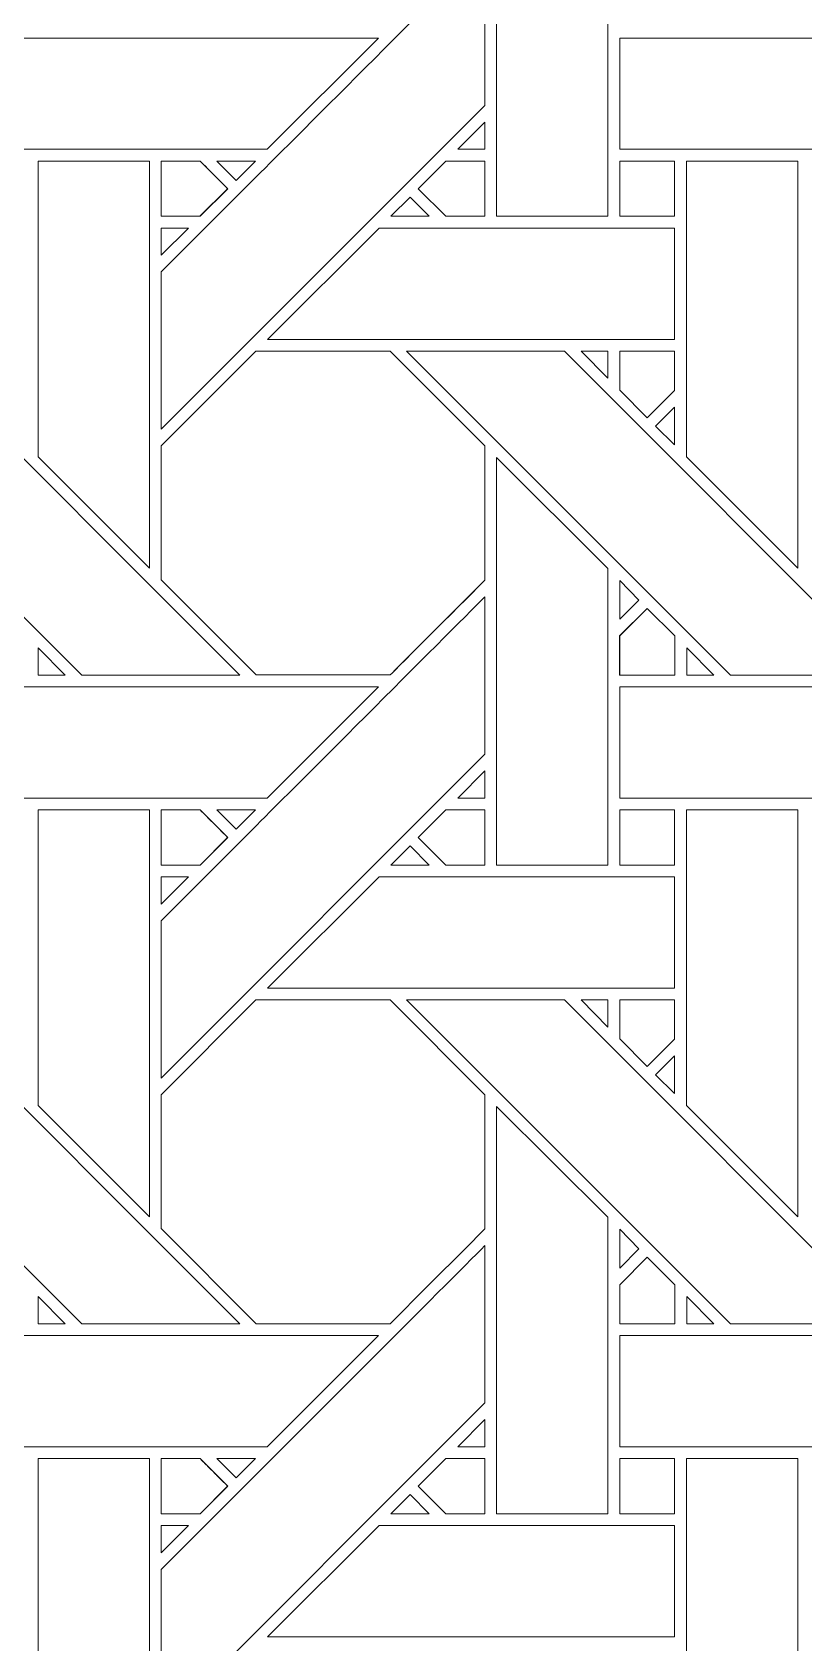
# Model space of a CAD drawing. Header units: inches. Extents: x 2.4 to 22.4, y -0.9 to 19.1.
# Drawn here: x 4.842 to 5.971, y 8.866 to 11.221 of the extents above; entities that cross this region are included whole.
import ezdxf

# ---------------------------------------------------------------- set-up
doc = ezdxf.new("R2010")
doc.units = ezdxf.units.IN
doc.header["$MEASUREMENT"] = 0
doc.layers.add('Design', color=7, linetype='Continuous', lineweight=0)

msp = doc.modelspace()

# ---------------------------------------------------------------- linework, layer by layer
at = {"layer": 'Design'}
for points, knots in [([(2.3829, 19.0948), (2.3829, 19.0948), (2.3829, -0.9052), (2.3829, -0.9052), (2.3829, -0.9052), (22.3829, -0.9052), (22.3829, -0.9052), (22.3829, -0.9052), (22.3829, 19.0948), (22.3829, 19.0948), (22.3829, 19.0948), (2.3829, 19.0948), (2.3829, 19.0948)], [0, 0, 0, 0, 1, 1, 1, 2, 2, 2, 3, 3, 3, 4, 4, 4, 4]), ([(3.3653, 18.1123), (3.3653, 18.1123), (3.3653, 0.0772), (3.3653, 0.0772), (3.3653, 0.0772), (21.4004, 0.0772), (21.4004, 0.0772), (21.4004, 0.0772), (21.4004, 18.1123), (21.4004, 18.1123), (21.4004, 18.1123), (3.3653, 18.1123), (3.3653, 18.1123)], [0, 0, 0, 0, 1, 1, 1, 2, 2, 2, 3, 3, 3, 4, 4, 4, 4]), ([(5.6841, 10.9519), (5.6841, 10.9519), (5.5214, 10.9519), (5.5214, 10.9519), (5.5214, 10.9519), (5.5214, 11.5477), (5.5214, 11.5477), (5.5214, 11.5477), (5.6841, 11.3856), (5.6841, 11.3856), (5.6841, 11.3856), (5.6841, 10.9519), (5.6841, 10.9519)], [0, 0, 0, 0, 1, 1, 1, 2, 2, 2, 3, 3, 3, 4, 4, 4, 4]), ([(5.1661, 11.006), (5.2074, 11.0472), (5.4477, 11.2876), (5.5042, 11.3441), (5.5042, 11.3441), (5.5042, 11.1141), (5.5042, 11.1141), (5.5042, 11.1141), (5.0306, 10.6404), (5.0306, 10.6404), (5.0306, 10.6404), (5.0306, 10.8705), (5.0306, 10.8705), (5.0306, 10.8705), (5.1661, 11.006), (5.1661, 11.006)], [0, 0, 0, 0, 1, 1, 1, 2, 2, 2, 3, 3, 3, 4, 4, 4, 5, 5, 5, 5]), ([(4.7527, 11.0499), (4.7527, 11.0499), (4.7527, 11.2126), (4.7527, 11.2126), (4.7527, 11.2126), (5.3484, 11.2126), (5.3484, 11.2126), (5.3484, 11.2126), (5.1857, 11.0499), (5.1857, 11.0499), (5.1857, 11.0499), (4.7527, 11.0499), (4.7527, 11.0499)], [0, 0, 0, 0, 1, 1, 1, 2, 2, 2, 3, 3, 3, 4, 4, 4, 4]), ([(5.7015, 11.0499), (5.7015, 11.0499), (5.7015, 11.2126), (5.7015, 11.2126), (5.7015, 11.2126), (6.2972, 11.2126), (6.2972, 11.2126), (6.2972, 11.2126), (6.1344, 11.0499), (6.1344, 11.0499), (6.1344, 11.0499), (5.7015, 11.0499), (5.7015, 11.0499)], [0, 0, 0, 0, 1, 1, 1, 2, 2, 2, 3, 3, 3, 4, 4, 4, 4]), ([(5.4645, 11.0499), (5.4645, 11.0499), (5.5042, 11.0897), (5.5042, 11.0897), (5.5042, 11.0897), (5.5042, 11.0499), (5.5042, 11.0499), (5.5042, 11.0499), (5.4645, 11.0499), (5.4645, 11.0499)], [0, 0, 0, 0, 1, 1, 1, 2, 2, 2, 3, 3, 3, 3]), ([(5.0134, 11.0326), (5.0134, 11.0326), (5.0134, 10.4375), (5.0134, 10.4375), (5.0134, 10.4375), (4.8505, 10.6004), (4.8505, 10.6004), (4.8505, 10.6004), (4.8505, 11.0326), (4.8505, 11.0326), (4.8505, 11.0326), (5.0134, 11.0326), (5.0134, 11.0326)], [0, 0, 0, 0, 1, 1, 1, 2, 2, 2, 3, 3, 3, 4, 4, 4, 4]), ([(5.0875, 11.0327), (5.0926, 11.0276), (5.1234, 10.9968), (5.1278, 10.9923), (5.1278, 10.9923), (5.0874, 10.9519), (5.0874, 10.9519), (5.0874, 10.9519), (5.0304, 10.9519), (5.0304, 10.9519), (5.0304, 10.9519), (5.0304, 11.0327), (5.0304, 11.0327), (5.0304, 11.0327), (5.0875, 11.0327), (5.0875, 11.0327)], [0, 0, 0, 0, 1, 1, 1, 2, 2, 2, 3, 3, 3, 4, 4, 4, 5, 5, 5, 5]), ([(5.1121, 11.0082), (5.1121, 11.0082), (5.128, 10.9923), (5.128, 10.9923), (5.128, 10.9923), (5.0876, 10.9519), (5.0876, 10.9519), (5.0876, 10.9519), (5.0306, 10.9519), (5.0306, 10.9519), (5.0306, 10.9519), (5.0306, 11.0326), (5.0306, 11.0326), (5.0306, 11.0326), (5.0876, 11.0326), (5.0876, 11.0326), (5.093, 11.0273), (5.1028, 11.0175), (5.1121, 11.0082)], [0, 0, 0, 0, 1, 1, 1, 2, 2, 2, 3, 3, 3, 4, 4, 4, 5, 5, 5, 6, 6, 6, 6]), ([(5.112, 11.0326), (5.112, 11.0326), (5.1685, 11.0326), (5.1685, 11.0326), (5.1685, 11.0326), (5.1402, 11.0045), (5.1402, 11.0045), (5.1402, 11.0045), (5.112, 11.0326), (5.112, 11.0326)], [0, 0, 0, 0, 1, 1, 1, 2, 2, 2, 3, 3, 3, 3]), ([(5.4471, 10.9519), (5.4471, 10.9519), (5.4066, 10.9923), (5.4066, 10.9923), (5.4066, 10.9923), (5.4471, 11.0327), (5.4471, 11.0327), (5.4471, 11.0327), (5.5042, 11.0327), (5.5042, 11.0327), (5.5042, 11.0327), (5.5042, 10.9519), (5.5042, 10.9519), (5.5042, 10.9519), (5.4471, 10.9519), (5.4471, 10.9519)], [0, 0, 0, 0, 1, 1, 1, 2, 2, 2, 3, 3, 3, 4, 4, 4, 5, 5, 5, 5]), ([(5.4068, 10.9922), (5.4068, 10.9922), (5.4471, 11.0327), (5.4471, 11.0327), (5.4471, 11.0327), (5.5042, 11.0327), (5.5042, 11.0327), (5.5042, 11.0327), (5.5042, 10.9519), (5.5042, 10.9519), (5.5042, 10.9519), (5.4471, 10.9519), (5.4471, 10.9519), (5.4471, 10.9519), (5.4068, 10.9922), (5.4068, 10.9922)], [0, 0, 0, 0, 1, 1, 1, 2, 2, 2, 3, 3, 3, 4, 4, 4, 5, 5, 5, 5]), ([(5.7014, 11.0327), (5.7014, 11.0327), (5.7816, 11.0327), (5.7816, 11.0327), (5.7816, 11.0327), (5.7816, 10.9519), (5.7816, 10.9519), (5.7816, 10.9519), (5.7014, 10.9519), (5.7014, 10.9519), (5.7014, 10.9519), (5.7014, 11.0327), (5.7014, 11.0327)], [0, 0, 0, 0, 1, 1, 1, 2, 2, 2, 3, 3, 3, 4, 4, 4, 4]), ([(5.7816, 11.0327), (5.7816, 11.0327), (5.7816, 10.9519), (5.7816, 10.9519), (5.7816, 10.9519), (5.7014, 10.9519), (5.7014, 10.9519), (5.7014, 10.9519), (5.7014, 11.0327), (5.7014, 11.0327), (5.7014, 11.0327), (5.7816, 11.0327), (5.7816, 11.0327)], [0, 0, 0, 0, 1, 1, 1, 2, 2, 2, 3, 3, 3, 4, 4, 4, 4]), ([(5.9622, 11.0326), (5.9622, 11.0326), (5.9622, 10.4375), (5.9622, 10.4375), (5.9622, 10.4375), (5.7992, 10.6004), (5.7992, 10.6004), (5.7992, 10.6004), (5.7992, 11.0326), (5.7992, 11.0326), (5.7992, 11.0326), (5.9622, 11.0326), (5.9622, 11.0326)], [0, 0, 0, 0, 1, 1, 1, 2, 2, 2, 3, 3, 3, 4, 4, 4, 4]), ([(5.4229, 10.9519), (5.4229, 10.9519), (5.3664, 10.9519), (5.3664, 10.9519), (5.3664, 10.9519), (5.3947, 10.9801), (5.3947, 10.9801), (5.3947, 10.9801), (5.4229, 10.9519), (5.4229, 10.9519)], [0, 0, 0, 0, 1, 1, 1, 2, 2, 2, 3, 3, 3, 3]), ([(5.0704, 10.9347), (5.0704, 10.9347), (5.0306, 10.8949), (5.0306, 10.8949), (5.0306, 10.8949), (5.0306, 10.9347), (5.0306, 10.9347), (5.0306, 10.9347), (5.0704, 10.9347), (5.0704, 10.9347)], [0, 0, 0, 0, 1, 1, 1, 2, 2, 2, 3, 3, 3, 3]), ([(5.3493, 10.9347), (5.3493, 10.9347), (5.7817, 10.9347), (5.7817, 10.9347), (5.7817, 10.9347), (5.7817, 10.7719), (5.7817, 10.7719), (5.7817, 10.7719), (5.1864, 10.7719), (5.1864, 10.7719), (5.1864, 10.7719), (5.3493, 10.9347), (5.3493, 10.9347)], [0, 0, 0, 0, 1, 1, 1, 2, 2, 2, 3, 3, 3, 4, 4, 4, 4]), ([(4.6719, 10.7548), (4.6719, 10.7548), (5.1456, 10.2811), (5.1456, 10.2811), (5.1456, 10.2811), (4.9146, 10.2811), (4.9146, 10.2811), (4.9146, 10.2811), (4.441, 10.7548), (4.441, 10.7548), (4.441, 10.7548), (4.6719, 10.7548), (4.6719, 10.7548)], [0, 0, 0, 0, 1, 1, 1, 2, 2, 2, 3, 3, 3, 4, 4, 4, 4]), ([(5.1692, 10.7548), (5.1692, 10.7548), (5.3654, 10.7548), (5.3654, 10.7548), (5.3654, 10.7548), (5.5042, 10.6161), (5.5042, 10.6161), (5.5042, 10.6161), (5.5042, 10.4199), (5.5042, 10.4199), (5.4864, 10.4019), (5.3744, 10.2902), (5.3655, 10.2812), (5.3655, 10.2812), (5.1698, 10.2812), (5.1698, 10.2812), (5.1698, 10.2812), (5.0304, 10.4204), (5.0304, 10.4204), (5.0304, 10.4204), (5.0304, 10.6161), (5.0304, 10.6161), (5.0304, 10.6161), (5.1692, 10.7548), (5.1692, 10.7548)], [0, 0, 0, 0, 1, 1, 1, 2, 2, 2, 3, 3, 3, 4, 4, 4, 5, 5, 5, 6, 6, 6, 7, 7, 7, 8, 8, 8, 8]), ([(5.0306, 10.6161), (5.0306, 10.6161), (5.1692, 10.7548), (5.1692, 10.7548), (5.1692, 10.7548), (5.3654, 10.7548), (5.3654, 10.7548), (5.3654, 10.7548), (5.5042, 10.6161), (5.5042, 10.6161), (5.5042, 10.6161), (5.5042, 10.4199), (5.5042, 10.4199), (5.4861, 10.4016), (5.3742, 10.2899), (5.3655, 10.2812), (5.3655, 10.2812), (5.1698, 10.2812), (5.1698, 10.2812), (5.1698, 10.2812), (5.0306, 10.4204), (5.0306, 10.4204), (5.0306, 10.4204), (5.0306, 10.6161), (5.0306, 10.6161)], [0, 0, 0, 0, 1, 1, 1, 2, 2, 2, 3, 3, 3, 4, 4, 4, 5, 5, 5, 6, 6, 6, 7, 7, 7, 8, 8, 8, 8]), ([(5.6207, 10.7548), (5.6207, 10.7548), (6.0943, 10.2811), (6.0943, 10.2811), (6.0943, 10.2811), (5.8633, 10.2811), (5.8633, 10.2811), (5.8633, 10.2811), (5.3897, 10.7548), (5.3897, 10.7548), (5.3897, 10.7548), (5.6207, 10.7548), (5.6207, 10.7548)], [0, 0, 0, 0, 1, 1, 1, 2, 2, 2, 3, 3, 3, 4, 4, 4, 4]), ([(5.6842, 10.7548), (5.6842, 10.7548), (5.6842, 10.715), (5.6842, 10.715), (5.6842, 10.715), (5.6448, 10.7548), (5.6448, 10.7548), (5.6448, 10.7548), (5.6842, 10.7548), (5.6842, 10.7548)], [0, 0, 0, 0, 1, 1, 1, 2, 2, 2, 3, 3, 3, 3]), ([(5.7816, 10.7548), (5.7816, 10.7548), (5.7816, 10.6972), (5.7816, 10.6972), (5.7816, 10.6972), (5.7416, 10.6573), (5.7416, 10.6573), (5.7416, 10.6573), (5.7014, 10.6976), (5.7014, 10.6976), (5.7014, 10.6976), (5.7014, 10.7548), (5.7014, 10.7548), (5.7014, 10.7548), (5.7816, 10.7548), (5.7816, 10.7548)], [0, 0, 0, 0, 1, 1, 1, 2, 2, 2, 3, 3, 3, 4, 4, 4, 5, 5, 5, 5]), ([(5.7418, 10.6572), (5.7418, 10.6572), (5.7014, 10.6976), (5.7014, 10.6976), (5.7014, 10.6976), (5.7014, 10.7548), (5.7014, 10.7548), (5.7014, 10.7548), (5.7816, 10.7548), (5.7816, 10.7548), (5.7816, 10.7548), (5.7816, 10.6972), (5.7816, 10.6972), (5.7816, 10.6972), (5.7418, 10.6572), (5.7418, 10.6572)], [0, 0, 0, 0, 1, 1, 1, 2, 2, 2, 3, 3, 3, 4, 4, 4, 5, 5, 5, 5]), ([(5.7817, 10.6729), (5.7817, 10.6729), (5.7817, 10.6178), (5.7817, 10.6178), (5.7817, 10.6178), (5.7539, 10.6452), (5.7539, 10.6452), (5.7539, 10.6452), (5.7817, 10.6729), (5.7817, 10.6729)], [0, 0, 0, 0, 1, 1, 1, 2, 2, 2, 3, 3, 3, 3]), ([(5.6841, 10.0031), (5.6841, 10.0031), (5.5214, 10.0031), (5.5214, 10.0031), (5.5214, 10.0031), (5.5214, 10.599), (5.5214, 10.599), (5.5214, 10.599), (5.6841, 10.4368), (5.6841, 10.4368), (5.6841, 10.4368), (5.6841, 10.0031), (5.6841, 10.0031)], [0, 0, 0, 0, 1, 1, 1, 2, 2, 2, 3, 3, 3, 4, 4, 4, 4]), ([(5.7015, 10.3626), (5.7015, 10.3626), (5.7015, 10.4193), (5.7015, 10.4193), (5.7015, 10.4193), (5.7296, 10.3908), (5.7296, 10.3908), (5.7296, 10.3908), (5.7015, 10.3626), (5.7015, 10.3626)], [0, 0, 0, 0, 1, 1, 1, 2, 2, 2, 3, 3, 3, 3]), ([(5.1661, 10.0573), (5.2074, 10.0984), (5.4477, 10.3389), (5.5042, 10.3954), (5.5042, 10.3954), (5.5042, 10.1654), (5.5042, 10.1654), (5.5042, 10.1654), (5.0306, 9.6917), (5.0306, 9.6917), (5.0306, 9.6917), (5.0306, 9.9218), (5.0306, 9.9218), (5.0306, 9.9218), (5.1661, 10.0573), (5.1661, 10.0573)], [0, 0, 0, 0, 1, 1, 1, 2, 2, 2, 3, 3, 3, 4, 4, 4, 5, 5, 5, 5]), ([(5.7013, 10.2809), (5.7013, 10.2809), (5.7013, 10.3382), (5.7013, 10.3382), (5.7013, 10.3382), (5.7416, 10.3786), (5.7416, 10.3786), (5.7416, 10.3786), (5.782, 10.3382), (5.782, 10.3382), (5.782, 10.3382), (5.782, 10.2809), (5.782, 10.2809), (5.782, 10.2809), (5.7013, 10.2809), (5.7013, 10.2809)], [0, 0, 0, 0, 1, 1, 1, 2, 2, 2, 3, 3, 3, 4, 4, 4, 5, 5, 5, 5]), ([(5.7418, 10.3785), (5.7418, 10.3785), (5.7821, 10.3382), (5.7821, 10.3382), (5.7821, 10.3382), (5.7821, 10.2809), (5.7821, 10.2809), (5.7821, 10.2809), (5.7015, 10.2809), (5.7015, 10.2809), (5.7015, 10.2809), (5.7015, 10.3382), (5.7015, 10.3382), (5.7015, 10.3382), (5.7418, 10.3785), (5.7418, 10.3785)], [0, 0, 0, 0, 1, 1, 1, 2, 2, 2, 3, 3, 3, 4, 4, 4, 5, 5, 5, 5]), ([(4.8506, 10.2811), (4.8506, 10.2811), (4.8506, 10.3209), (4.8506, 10.3209), (4.8506, 10.3209), (4.8904, 10.2811), (4.8904, 10.2811), (4.8904, 10.2811), (4.8506, 10.2811), (4.8506, 10.2811)], [0, 0, 0, 0, 1, 1, 1, 2, 2, 2, 3, 3, 3, 3]), ([(5.7994, 10.2811), (5.7994, 10.2811), (5.7994, 10.3209), (5.7994, 10.3209), (5.7994, 10.3209), (5.8391, 10.2811), (5.8391, 10.2811), (5.8391, 10.2811), (5.7994, 10.2811), (5.7994, 10.2811)], [0, 0, 0, 0, 1, 1, 1, 2, 2, 2, 3, 3, 3, 3]), ([(4.7527, 10.1012), (4.7527, 10.1012), (4.7527, 10.2639), (4.7527, 10.2639), (4.7527, 10.2639), (5.3484, 10.2639), (5.3484, 10.2639), (5.3484, 10.2639), (5.1857, 10.1012), (5.1857, 10.1012), (5.1857, 10.1012), (4.7527, 10.1012), (4.7527, 10.1012)], [0, 0, 0, 0, 1, 1, 1, 2, 2, 2, 3, 3, 3, 4, 4, 4, 4]), ([(5.7015, 10.1012), (5.7015, 10.1012), (5.7015, 10.2639), (5.7015, 10.2639), (5.7015, 10.2639), (6.2972, 10.2639), (6.2972, 10.2639), (6.2972, 10.2639), (6.1344, 10.1012), (6.1344, 10.1012), (6.1344, 10.1012), (5.7015, 10.1012), (5.7015, 10.1012)], [0, 0, 0, 0, 1, 1, 1, 2, 2, 2, 3, 3, 3, 4, 4, 4, 4]), ([(5.4645, 10.1012), (5.4645, 10.1012), (5.5042, 10.141), (5.5042, 10.141), (5.5042, 10.141), (5.5042, 10.1012), (5.5042, 10.1012), (5.5042, 10.1012), (5.4645, 10.1012), (5.4645, 10.1012)], [0, 0, 0, 0, 1, 1, 1, 2, 2, 2, 3, 3, 3, 3]), ([(5.0134, 10.0839), (5.0134, 10.0839), (5.0134, 9.4888), (5.0134, 9.4888), (5.0134, 9.4888), (4.8505, 9.6517), (4.8505, 9.6517), (4.8505, 9.6517), (4.8505, 10.0839), (4.8505, 10.0839), (4.8505, 10.0839), (5.0134, 10.0839), (5.0134, 10.0839)], [0, 0, 0, 0, 1, 1, 1, 2, 2, 2, 3, 3, 3, 4, 4, 4, 4]), ([(5.0876, 10.0839), (5.0927, 10.0788), (5.1234, 10.048), (5.1278, 10.0436), (5.1278, 10.0436), (5.0875, 10.0031), (5.0875, 10.0031), (5.0875, 10.0031), (5.0305, 10.0031), (5.0305, 10.0031), (5.0305, 10.0031), (5.0305, 10.0839), (5.0305, 10.0839), (5.0305, 10.0839), (5.0876, 10.0839), (5.0876, 10.0839)], [0, 0, 0, 0, 1, 1, 1, 2, 2, 2, 3, 3, 3, 4, 4, 4, 5, 5, 5, 5]), ([(5.1123, 10.0593), (5.1123, 10.0593), (5.128, 10.0436), (5.128, 10.0436), (5.128, 10.0436), (5.0875, 10.0031), (5.0875, 10.0031), (5.0875, 10.0031), (5.0305, 10.0031), (5.0305, 10.0031), (5.0305, 10.0031), (5.0305, 10.0839), (5.0305, 10.0839), (5.0305, 10.0839), (5.0876, 10.0839), (5.0876, 10.0839), (5.093, 10.0786), (5.103, 10.0686), (5.1123, 10.0593)], [0, 0, 0, 0, 1, 1, 1, 2, 2, 2, 3, 3, 3, 4, 4, 4, 5, 5, 5, 6, 6, 6, 6]), ([(5.112, 10.0839), (5.112, 10.0839), (5.1685, 10.0839), (5.1685, 10.0839), (5.1685, 10.0839), (5.1402, 10.0557), (5.1402, 10.0557), (5.1402, 10.0557), (5.112, 10.0839), (5.112, 10.0839)], [0, 0, 0, 0, 1, 1, 1, 2, 2, 2, 3, 3, 3, 3]), ([(5.4471, 10.0031), (5.4471, 10.0031), (5.4066, 10.0435), (5.4066, 10.0435), (5.4066, 10.0435), (5.4471, 10.084), (5.4471, 10.084), (5.4471, 10.084), (5.5042, 10.084), (5.5042, 10.084), (5.5042, 10.084), (5.5042, 10.0031), (5.5042, 10.0031), (5.5042, 10.0031), (5.4471, 10.0031), (5.4471, 10.0031)], [0, 0, 0, 0, 1, 1, 1, 2, 2, 2, 3, 3, 3, 4, 4, 4, 5, 5, 5, 5]), ([(5.4068, 10.0435), (5.4068, 10.0435), (5.4471, 10.084), (5.4471, 10.084), (5.4471, 10.084), (5.5042, 10.084), (5.5042, 10.084), (5.5042, 10.084), (5.5042, 10.0031), (5.5042, 10.0031), (5.5042, 10.0031), (5.4471, 10.0031), (5.4471, 10.0031), (5.4471, 10.0031), (5.4068, 10.0435), (5.4068, 10.0435)], [0, 0, 0, 0, 1, 1, 1, 2, 2, 2, 3, 3, 3, 4, 4, 4, 5, 5, 5, 5]), ([(5.7014, 10.0839), (5.7014, 10.0839), (5.7816, 10.0839), (5.7816, 10.0839), (5.7816, 10.0839), (5.7816, 10.0031), (5.7816, 10.0031), (5.7816, 10.0031), (5.7014, 10.0031), (5.7014, 10.0031), (5.7014, 10.0031), (5.7014, 10.0839), (5.7014, 10.0839)], [0, 0, 0, 0, 1, 1, 1, 2, 2, 2, 3, 3, 3, 4, 4, 4, 4]), ([(5.7816, 10.0839), (5.7816, 10.0839), (5.7816, 10.0031), (5.7816, 10.0031), (5.7816, 10.0031), (5.7014, 10.0031), (5.7014, 10.0031), (5.7014, 10.0031), (5.7014, 10.0839), (5.7014, 10.0839), (5.7014, 10.0839), (5.7816, 10.0839), (5.7816, 10.0839)], [0, 0, 0, 0, 1, 1, 1, 2, 2, 2, 3, 3, 3, 4, 4, 4, 4]), ([(5.9622, 10.0839), (5.9622, 10.0839), (5.9622, 9.4888), (5.9622, 9.4888), (5.9622, 9.4888), (5.7992, 9.6517), (5.7992, 9.6517), (5.7992, 9.6517), (5.7992, 10.0839), (5.7992, 10.0839), (5.7992, 10.0839), (5.9622, 10.0839), (5.9622, 10.0839)], [0, 0, 0, 0, 1, 1, 1, 2, 2, 2, 3, 3, 3, 4, 4, 4, 4]), ([(5.4229, 10.0031), (5.4229, 10.0031), (5.3664, 10.0031), (5.3664, 10.0031), (5.3664, 10.0031), (5.3947, 10.0314), (5.3947, 10.0314), (5.3947, 10.0314), (5.4229, 10.0031), (5.4229, 10.0031)], [0, 0, 0, 0, 1, 1, 1, 2, 2, 2, 3, 3, 3, 3]), ([(5.0704, 9.986), (5.0704, 9.986), (5.0306, 9.9462), (5.0306, 9.9462), (5.0306, 9.9462), (5.0306, 9.986), (5.0306, 9.986), (5.0306, 9.986), (5.0704, 9.986), (5.0704, 9.986)], [0, 0, 0, 0, 1, 1, 1, 2, 2, 2, 3, 3, 3, 3]), ([(5.3493, 9.986), (5.3493, 9.986), (5.7817, 9.986), (5.7817, 9.986), (5.7817, 9.986), (5.7817, 9.8232), (5.7817, 9.8232), (5.7817, 9.8232), (5.1864, 9.8232), (5.1864, 9.8232), (5.1864, 9.8232), (5.3493, 9.986), (5.3493, 9.986)], [0, 0, 0, 0, 1, 1, 1, 2, 2, 2, 3, 3, 3, 4, 4, 4, 4]), ([(4.6719, 9.8061), (4.6719, 9.8061), (5.1456, 9.3324), (5.1456, 9.3324), (5.1456, 9.3324), (4.9146, 9.3324), (4.9146, 9.3324), (4.9146, 9.3324), (4.441, 9.8061), (4.441, 9.8061), (4.441, 9.8061), (4.6719, 9.8061), (4.6719, 9.8061)], [0, 0, 0, 0, 1, 1, 1, 2, 2, 2, 3, 3, 3, 4, 4, 4, 4]), ([(5.1692, 9.8061), (5.1692, 9.8061), (5.3654, 9.8061), (5.3654, 9.8061), (5.3654, 9.8061), (5.5042, 9.6673), (5.5042, 9.6673), (5.5042, 9.6673), (5.5042, 9.4711), (5.5042, 9.4711), (5.4864, 9.4532), (5.3744, 9.3414), (5.3655, 9.3324), (5.3655, 9.3324), (5.1698, 9.3324), (5.1698, 9.3324), (5.1698, 9.3324), (5.0305, 9.4717), (5.0305, 9.4717), (5.0305, 9.4717), (5.0305, 9.6673), (5.0305, 9.6673), (5.0305, 9.6673), (5.1692, 9.8061), (5.1692, 9.8061)], [0, 0, 0, 0, 1, 1, 1, 2, 2, 2, 3, 3, 3, 4, 4, 4, 5, 5, 5, 6, 6, 6, 7, 7, 7, 8, 8, 8, 8]), ([(5.0305, 9.6673), (5.0305, 9.6673), (5.1692, 9.8061), (5.1692, 9.8061), (5.1692, 9.8061), (5.3654, 9.8061), (5.3654, 9.8061), (5.3654, 9.8061), (5.5042, 9.6673), (5.5042, 9.6673), (5.5042, 9.6673), (5.5042, 9.4711), (5.5042, 9.4711), (5.4863, 9.4531), (5.3744, 9.3414), (5.3655, 9.3324), (5.3655, 9.3324), (5.1698, 9.3324), (5.1698, 9.3324), (5.1698, 9.3324), (5.0305, 9.4717), (5.0305, 9.4717), (5.0305, 9.4717), (5.0305, 9.6673), (5.0305, 9.6673)], [0, 0, 0, 0, 1, 1, 1, 2, 2, 2, 3, 3, 3, 4, 4, 4, 5, 5, 5, 6, 6, 6, 7, 7, 7, 8, 8, 8, 8]), ([(5.6207, 9.8061), (5.6207, 9.8061), (6.0943, 9.3324), (6.0943, 9.3324), (6.0943, 9.3324), (5.8633, 9.3324), (5.8633, 9.3324), (5.8633, 9.3324), (5.3897, 9.8061), (5.3897, 9.8061), (5.3897, 9.8061), (5.6207, 9.8061), (5.6207, 9.8061)], [0, 0, 0, 0, 1, 1, 1, 2, 2, 2, 3, 3, 3, 4, 4, 4, 4]), ([(5.6842, 9.8061), (5.6842, 9.8061), (5.6842, 9.7662), (5.6842, 9.7662), (5.6842, 9.7662), (5.6448, 9.8061), (5.6448, 9.8061), (5.6448, 9.8061), (5.6842, 9.8061), (5.6842, 9.8061)], [0, 0, 0, 0, 1, 1, 1, 2, 2, 2, 3, 3, 3, 3]), ([(5.7816, 9.8061), (5.7816, 9.8061), (5.7816, 9.7485), (5.7816, 9.7485), (5.7816, 9.7485), (5.7416, 9.7085), (5.7416, 9.7085), (5.7416, 9.7085), (5.7014, 9.7489), (5.7014, 9.7489), (5.7014, 9.7489), (5.7014, 9.8061), (5.7014, 9.8061), (5.7014, 9.8061), (5.7816, 9.8061), (5.7816, 9.8061)], [0, 0, 0, 0, 1, 1, 1, 2, 2, 2, 3, 3, 3, 4, 4, 4, 5, 5, 5, 5]), ([(5.7418, 9.7085), (5.7418, 9.7085), (5.7014, 9.7489), (5.7014, 9.7489), (5.7014, 9.7489), (5.7014, 9.8061), (5.7014, 9.8061), (5.7014, 9.8061), (5.7816, 9.8061), (5.7816, 9.8061), (5.7816, 9.8061), (5.7816, 9.7485), (5.7816, 9.7485), (5.7816, 9.7485), (5.7418, 9.7085), (5.7418, 9.7085)], [0, 0, 0, 0, 1, 1, 1, 2, 2, 2, 3, 3, 3, 4, 4, 4, 5, 5, 5, 5]), ([(5.7817, 9.7242), (5.7817, 9.7242), (5.7817, 9.6691), (5.7817, 9.6691), (5.7817, 9.6691), (5.7539, 9.6964), (5.7539, 9.6964), (5.7539, 9.6964), (5.7817, 9.7242), (5.7817, 9.7242)], [0, 0, 0, 0, 1, 1, 1, 2, 2, 2, 3, 3, 3, 3]), ([(5.6841, 9.0544), (5.6841, 9.0544), (5.5214, 9.0544), (5.5214, 9.0544), (5.5214, 9.0544), (5.5214, 9.6502), (5.5214, 9.6502), (5.5214, 9.6502), (5.6841, 9.4881), (5.6841, 9.4881), (5.6841, 9.4881), (5.6841, 9.0544), (5.6841, 9.0544)], [0, 0, 0, 0, 1, 1, 1, 2, 2, 2, 3, 3, 3, 4, 4, 4, 4]), ([(5.7015, 9.4138), (5.7015, 9.4138), (5.7015, 9.4706), (5.7015, 9.4706), (5.7015, 9.4706), (5.7296, 9.442), (5.7296, 9.442), (5.7296, 9.442), (5.7015, 9.4138), (5.7015, 9.4138)], [0, 0, 0, 0, 1, 1, 1, 2, 2, 2, 3, 3, 3, 3]), ([(5.1668, 9.1093), (5.2162, 9.1584), (5.4488, 9.3912), (5.5042, 9.4467), (5.5042, 9.4467), (5.5042, 9.2166), (5.5042, 9.2166), (5.5042, 9.2166), (5.0306, 8.743), (5.0306, 8.743), (5.0306, 8.743), (5.0306, 8.9731), (5.0306, 8.9731), (5.0306, 8.9731), (5.1668, 9.1093), (5.1668, 9.1093)], [0, 0, 0, 0, 1, 1, 1, 2, 2, 2, 3, 3, 3, 4, 4, 4, 5, 5, 5, 5]), ([(5.7014, 9.3322), (5.7014, 9.3322), (5.7014, 9.3895), (5.7014, 9.3895), (5.7014, 9.3895), (5.7416, 9.4298), (5.7416, 9.4298), (5.7416, 9.4298), (5.782, 9.3895), (5.782, 9.3895), (5.782, 9.3895), (5.782, 9.3322), (5.782, 9.3322), (5.782, 9.3322), (5.7014, 9.3322), (5.7014, 9.3322)], [0, 0, 0, 0, 1, 1, 1, 2, 2, 2, 3, 3, 3, 4, 4, 4, 5, 5, 5, 5]), ([(5.7418, 9.4298), (5.7418, 9.4298), (5.782, 9.3895), (5.782, 9.3895), (5.782, 9.3895), (5.782, 9.3322), (5.782, 9.3322), (5.782, 9.3322), (5.7014, 9.3322), (5.7014, 9.3322), (5.7014, 9.3322), (5.7014, 9.3895), (5.7014, 9.3895), (5.7014, 9.3895), (5.7418, 9.4298), (5.7418, 9.4298)], [0, 0, 0, 0, 1, 1, 1, 2, 2, 2, 3, 3, 3, 4, 4, 4, 5, 5, 5, 5]), ([(4.8506, 9.3324), (4.8506, 9.3324), (4.8506, 9.3722), (4.8506, 9.3722), (4.8506, 9.3722), (4.8904, 9.3324), (4.8904, 9.3324), (4.8904, 9.3324), (4.8506, 9.3324), (4.8506, 9.3324)], [0, 0, 0, 0, 1, 1, 1, 2, 2, 2, 3, 3, 3, 3]), ([(5.7994, 9.3324), (5.7994, 9.3324), (5.7994, 9.3722), (5.7994, 9.3722), (5.7994, 9.3722), (5.8391, 9.3324), (5.8391, 9.3324), (5.8391, 9.3324), (5.7994, 9.3324), (5.7994, 9.3324)], [0, 0, 0, 0, 1, 1, 1, 2, 2, 2, 3, 3, 3, 3]), ([(4.7527, 9.1525), (4.7527, 9.1525), (4.7527, 9.3152), (4.7527, 9.3152), (4.7527, 9.3152), (5.3484, 9.3152), (5.3484, 9.3152), (5.3484, 9.3152), (5.1857, 9.1525), (5.1857, 9.1525), (5.1857, 9.1525), (4.7527, 9.1525), (4.7527, 9.1525)], [0, 0, 0, 0, 1, 1, 1, 2, 2, 2, 3, 3, 3, 4, 4, 4, 4]), ([(5.7015, 9.1525), (5.7015, 9.1525), (5.7015, 9.3152), (5.7015, 9.3152), (5.7015, 9.3152), (6.2972, 9.3152), (6.2972, 9.3152), (6.2972, 9.3152), (6.1344, 9.1525), (6.1344, 9.1525), (6.1344, 9.1525), (5.7015, 9.1525), (5.7015, 9.1525)], [0, 0, 0, 0, 1, 1, 1, 2, 2, 2, 3, 3, 3, 4, 4, 4, 4]), ([(5.4645, 9.1525), (5.4645, 9.1525), (5.5042, 9.1923), (5.5042, 9.1923), (5.5042, 9.1923), (5.5042, 9.1525), (5.5042, 9.1525), (5.5042, 9.1525), (5.4645, 9.1525), (5.4645, 9.1525)], [0, 0, 0, 0, 1, 1, 1, 2, 2, 2, 3, 3, 3, 3]), ([(5.0134, 9.1352), (5.0134, 9.1352), (5.0134, 8.5401), (5.0134, 8.5401), (5.0134, 8.5401), (4.8505, 8.703), (4.8505, 8.703), (4.8505, 8.703), (4.8505, 9.1352), (4.8505, 9.1352), (4.8505, 9.1352), (5.0134, 9.1352), (5.0134, 9.1352)], [0, 0, 0, 0, 1, 1, 1, 2, 2, 2, 3, 3, 3, 4, 4, 4, 4]), ([(5.0876, 9.1352), (5.0927, 9.1301), (5.1234, 9.0993), (5.1278, 9.0948), (5.1278, 9.0948), (5.0875, 9.0544), (5.0875, 9.0544), (5.0875, 9.0544), (5.0305, 9.0544), (5.0305, 9.0544), (5.0305, 9.0544), (5.0305, 9.1352), (5.0305, 9.1352), (5.0305, 9.1352), (5.0876, 9.1352), (5.0876, 9.1352)], [0, 0, 0, 0, 1, 1, 1, 2, 2, 2, 3, 3, 3, 4, 4, 4, 5, 5, 5, 5]), ([(5.1128, 9.11), (5.1128, 9.11), (5.128, 9.0948), (5.128, 9.0948), (5.128, 9.0948), (5.0875, 9.0544), (5.0875, 9.0544), (5.0875, 9.0544), (5.0305, 9.0544), (5.0305, 9.0544), (5.0305, 9.0544), (5.0305, 9.1352), (5.0305, 9.1352), (5.0305, 9.1352), (5.0876, 9.1352), (5.0876, 9.1352), (5.0931, 9.1297), (5.1033, 9.1195), (5.1128, 9.11)], [0, 0, 0, 0, 1, 1, 1, 2, 2, 2, 3, 3, 3, 4, 4, 4, 5, 5, 5, 6, 6, 6, 6]), ([(5.112, 9.1352), (5.112, 9.1352), (5.1685, 9.1352), (5.1685, 9.1352), (5.1685, 9.1352), (5.1402, 9.107), (5.1402, 9.107), (5.1402, 9.107), (5.112, 9.1352), (5.112, 9.1352)], [0, 0, 0, 0, 1, 1, 1, 2, 2, 2, 3, 3, 3, 3]), ([(5.4471, 9.0544), (5.4471, 9.0544), (5.4067, 9.0948), (5.4067, 9.0948), (5.4067, 9.0948), (5.4471, 9.1352), (5.4471, 9.1352), (5.4471, 9.1352), (5.5042, 9.1352), (5.5042, 9.1352), (5.5042, 9.1352), (5.5042, 9.0544), (5.5042, 9.0544), (5.5042, 9.0544), (5.4471, 9.0544), (5.4471, 9.0544)], [0, 0, 0, 0, 1, 1, 1, 2, 2, 2, 3, 3, 3, 4, 4, 4, 5, 5, 5, 5]), ([(5.4067, 9.0948), (5.4067, 9.0948), (5.4471, 9.1352), (5.4471, 9.1352), (5.4471, 9.1352), (5.5042, 9.1352), (5.5042, 9.1352), (5.5042, 9.1352), (5.5042, 9.0544), (5.5042, 9.0544), (5.5042, 9.0544), (5.4471, 9.0544), (5.4471, 9.0544), (5.4471, 9.0544), (5.4067, 9.0948), (5.4067, 9.0948)], [0, 0, 0, 0, 1, 1, 1, 2, 2, 2, 3, 3, 3, 4, 4, 4, 5, 5, 5, 5]), ([(5.7014, 9.1352), (5.7014, 9.1352), (5.7816, 9.1352), (5.7816, 9.1352), (5.7816, 9.1352), (5.7816, 9.0544), (5.7816, 9.0544), (5.7816, 9.0544), (5.7014, 9.0544), (5.7014, 9.0544), (5.7014, 9.0544), (5.7014, 9.1352), (5.7014, 9.1352)], [0, 0, 0, 0, 1, 1, 1, 2, 2, 2, 3, 3, 3, 4, 4, 4, 4]), ([(5.7816, 9.1352), (5.7816, 9.1352), (5.7816, 9.0544), (5.7816, 9.0544), (5.7816, 9.0544), (5.7014, 9.0544), (5.7014, 9.0544), (5.7014, 9.0544), (5.7014, 9.1352), (5.7014, 9.1352), (5.7014, 9.1352), (5.7816, 9.1352), (5.7816, 9.1352)], [0, 0, 0, 0, 1, 1, 1, 2, 2, 2, 3, 3, 3, 4, 4, 4, 4]), ([(5.9622, 9.1352), (5.9622, 9.1352), (5.9622, 8.5401), (5.9622, 8.5401), (5.9622, 8.5401), (5.7992, 8.703), (5.7992, 8.703), (5.7992, 8.703), (5.7992, 9.1352), (5.7992, 9.1352), (5.7992, 9.1352), (5.9622, 9.1352), (5.9622, 9.1352)], [0, 0, 0, 0, 1, 1, 1, 2, 2, 2, 3, 3, 3, 4, 4, 4, 4]), ([(5.4229, 9.0544), (5.4229, 9.0544), (5.3664, 9.0544), (5.3664, 9.0544), (5.3664, 9.0544), (5.3947, 9.0827), (5.3947, 9.0827), (5.3947, 9.0827), (5.4229, 9.0544), (5.4229, 9.0544)], [0, 0, 0, 0, 1, 1, 1, 2, 2, 2, 3, 3, 3, 3]), ([(5.0704, 9.0373), (5.0704, 9.0373), (5.0306, 8.9975), (5.0306, 8.9975), (5.0306, 8.9975), (5.0306, 9.0373), (5.0306, 9.0373), (5.0306, 9.0373), (5.0704, 9.0373), (5.0704, 9.0373)], [0, 0, 0, 0, 1, 1, 1, 2, 2, 2, 3, 3, 3, 3]), ([(5.3493, 9.0373), (5.3493, 9.0373), (5.7817, 9.0373), (5.7817, 9.0373), (5.7817, 9.0373), (5.7817, 8.8745), (5.7817, 8.8745), (5.7817, 8.8745), (5.1864, 8.8745), (5.1864, 8.8745), (5.1864, 8.8745), (5.3493, 9.0373), (5.3493, 9.0373)], [0, 0, 0, 0, 1, 1, 1, 2, 2, 2, 3, 3, 3, 4, 4, 4, 4])]:
    msp.add_open_spline(points, degree=3, knots=knots, dxfattribs=at)

doc.saveas('drawing.dxf')
